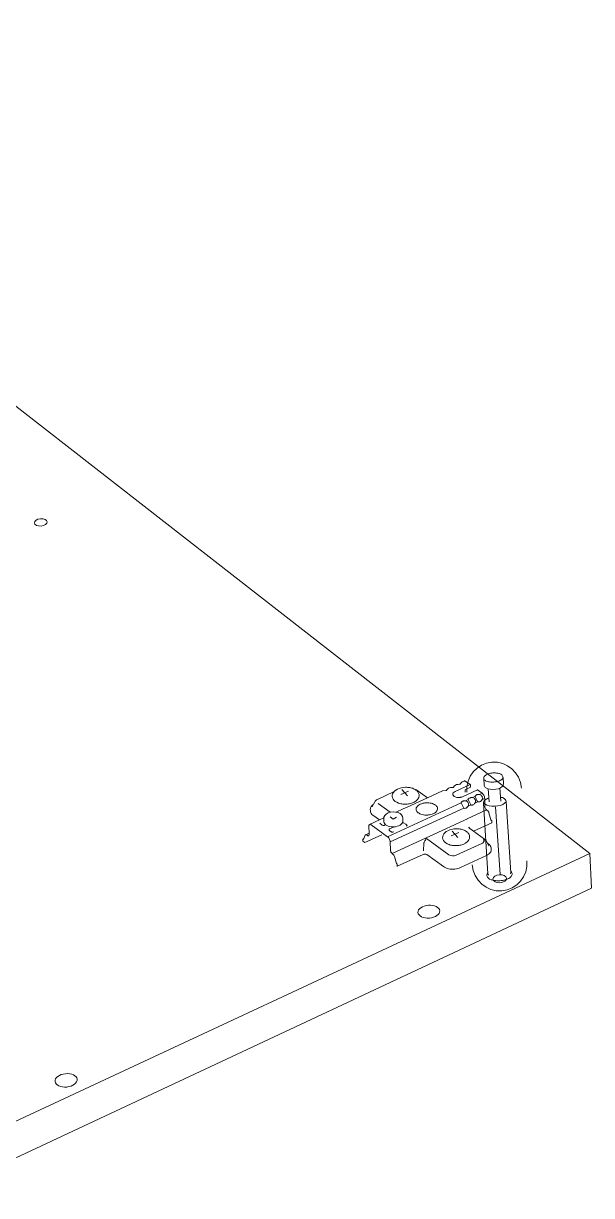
# Model space of a CAD drawing. Header units: metres. Extents: x -0.7 to 7.4, y 0 to 11.2.
# Drawn here: x 0.79729 to 0.81812, y 0.69358 to 0.73653 of the extents above; entities that cross this region are included whole.
import ezdxf

# ---------------------------------------------------------------- set-up
doc = ezdxf.new("R2010")
doc.units = ezdxf.units.M
doc.header["$MEASUREMENT"] = 0
doc.layers.add('PDF7_Geometry_Num_Penna__7', color=7, linetype='Continuous', lineweight=18)

msp = doc.modelspace()

# ---------------------------------------------------------------- linework, layer by layer
at = {"layer": 'PDF7_Geometry_Num_Penna__7', "color": 7, "linetype": 'Continuous', "lineweight": 18, "flags": 128}
for points in [[(0.8181181304348569, 0.7048376855591121), (0.8180567471015237, 0.7061172105591121), (0.7789873137681903, 0.7365280661146677), (0.7563530915459681, 0.7275922050035566)], [(0.7562255623793014, 0.7262541541702232), (0.7940468679348569, 0.693580581948001), (0.818117954045968, 0.7048377208368899)], [(0.8135019273793014, 0.7087561647257787), (0.813666321823746, 0.7086376313924454), (0.8131181051570792, 0.7083871591702232)], [(0.813666321823746, 0.7086376313924454), (0.8136758468237459, 0.7086302230591122), (0.8136811384904126, 0.7086203452813343), (0.8136839607126347, 0.7086069397257787), (0.8136839607126347, 0.7085423813924454)], [(0.8148702112681903, 0.7089038375035566), (0.8148656251570792, 0.7088759680591121), (0.8148539834904125, 0.7088548013924454), (0.8148359918237458, 0.7088346930591121), (0.814812002934857, 0.7088152902813344), (0.8147820168237458, 0.7087969458368899), (0.814746739045968, 0.7087803652813344), (0.8147068751570792, 0.7087662541702232), (0.8146638362681903, 0.708753906948001), (0.8146179751570791, 0.7087440291702232), (0.8145692918237458, 0.7087369736146677), (0.8145206084904124, 0.7087327402813343), (0.8144715723793015, 0.7087316819480011), (0.8144232418237458, 0.7087330930591121), (0.814377027934857, 0.7087373263924455), (0.8143332834904126, 0.7087454402813343), (0.8142934196015236, 0.7087549652813343), (0.8142570834904126, 0.7087676652813343), (0.8142267446015237, 0.708782481948001), (0.8142013446015236, 0.7087990625035565), (0.8141826473793013, 0.708817406948001), (0.8141699473793015, 0.7088368097257788), (0.8141646557126346, 0.7088572708368899)], [(0.8108580696015236, 0.7083720250035566), (0.8102869223793013, 0.7081106166702231)], [(0.8111179962681903, 0.7082783272257788), (0.8114044518237459, 0.7084010938924454)], [(0.8111576132126347, 0.7084579969480009), (0.8113643409904125, 0.7082212830591121)], [(0.8112931857126348, 0.7085398061146676), (0.8113305801570792, 0.7085398061146676), (0.8113707968237458, 0.708537689448001), (0.8114117190459681, 0.7085352200035565), (0.8114498190459681, 0.7085299283368899), (0.8114879190459681, 0.708521814448001), (0.8115224912681903, 0.7085115838924454), (0.8115581218237458, 0.7085017061146677), (0.8115912829348569, 0.7084883005591122), (0.8116216218237459, 0.7084752477813343), (0.8116523134904126, 0.7084572561146677), (0.8116798301570792, 0.7084389116702232), (0.8117048773793014, 0.7084212727813344), (0.8117274551570792, 0.7084004588924454), (0.8117454468237458, 0.7083775283368898), (0.8117630857126347, 0.7083510700035566), (0.811775432934857, 0.708326375559112), (0.8117856634904126, 0.708299564448001), (0.8117930718237458, 0.7082738116702232), (0.8117958940459681, 0.7082484116702232), (0.8117930718237458, 0.708220189448001), (0.811788132934857, 0.7081887922257788), (0.811778607934857, 0.7081605700035566), (0.8117655551570792, 0.7081327005591121), (0.8117454468237458, 0.7081037727813344), (0.8117225162681903, 0.7080776672257788), (0.8116974690459681, 0.7080515616702232), (0.8116724218237458, 0.7080339227813343), (0.811646669045968, 0.7080159311146677), (0.811616682934857, 0.7079975866702232)], [(0.8116743621015235, 0.7084622655591121), (0.8121015759904125, 0.7081549961146677), (0.8126529676570792, 0.7084079377813344)], [(0.8126674315459681, 0.7084135469480011), (0.8127916093237458, 0.7084181330591122)], [(0.8139285768237459, 0.7084438505591121), (0.8139391601570791, 0.7084438505591121), (0.8133909434904125, 0.7081912616702233)], [(0.8134813251570793, 0.7083585841702232), (0.8134792084904126, 0.7084496008368899)], [(0.8136838901570791, 0.7085423813924454), (0.8134792790459682, 0.7084496008368899)], [(0.8143262984904125, 0.7084817388924454), (0.8143569901570791, 0.70800160833689)], [(0.8147877318237459, 0.708028419448001), (0.8147570401570792, 0.7085092555591121)], [(0.8101223868237458, 0.7079168711146676), (0.810102984045968, 0.7079045238924455), (0.8100793479348569, 0.7078833572257788), (0.8100567701570792, 0.7078604266702232), (0.8100363090459681, 0.7078367905591122), (0.8100239618237459, 0.7078113905591121), (0.8100112618237458, 0.7077856377813344), (0.8100066757126347, 0.7077574155591121), (0.8100038534904125, 0.7077284877813343), (0.8100066757126347, 0.7076663988924454)], [(0.8101223515459681, 0.7079167652813343), (0.8100719043237459, 0.7078239847257788)], [(0.8102869223793013, 0.7081106519480009), (0.8102766918237458, 0.7081053602813343), (0.8102565834904125, 0.7080954825035566), (0.8102343584904125, 0.7080803130591121), (0.8102135446015236, 0.7080644380591121), (0.8101983751570793, 0.7080489158368899), (0.8101832057126348, 0.7080309241702233), (0.8101733279348569, 0.7080101102813343), (0.8101221751570792, 0.7079166241702233)], [(0.8107317751570792, 0.7076229013924454), (0.8102869223793013, 0.707945693059112)], [(0.810640687934857, 0.7067292447257788), (0.8133376740459681, 0.7079713752813342), (0.8133422601570792, 0.7079844280591121), (0.8133507268237458, 0.7079943058368898), (0.8133577823793015, 0.7080048891702232), (0.8133676601570791, 0.7080158252813343), (0.8133778907126347, 0.7080225280591121), (0.8133909434904125, 0.7080285252813343), (0.8134054073793013, 0.7080331113924454), (0.8134209296015237, 0.7080387558368899), (0.8134389212681904, 0.7080405197257789), (0.8134562073793015, 0.7080436947257788), (0.8134791379348569, 0.7080458113924455), (0.8134992462681904, 0.7080436947257788)], [(0.8107346679348569, 0.7065374041702231), (0.8134337707126348, 0.7077774180591121), (0.8134517623793015, 0.7077700097257787), (0.8134711651570791, 0.7077671875035566), (0.8134916262681903, 0.7077700097257787), (0.8135149096015237, 0.7077753013924454)], [(0.8116116734904125, 0.7079949761146677), (0.8115855679348569, 0.7079819233368899), (0.8115509957126347, 0.7079692233368898), (0.8115153651570791, 0.7079561705591122), (0.8114772651570792, 0.7079455872257787), (0.8114398707126347, 0.7079385316702232), (0.8114017707126348, 0.7079304177813343), (0.8113615540459681, 0.7079258316702232), (0.8113206318237459, 0.7079223038924455), (0.8112804151570793, 0.7079223038924455), (0.811242667934857, 0.7079223038924455), (0.8112013929348569, 0.7079258316702232), (0.8111636457126348, 0.7079304177813343), (0.8111262512681903, 0.7079385316702232), (0.8110909734904125, 0.7079455872257787), (0.8110549901570793, 0.7079561705591122), (0.8110405262681903, 0.7079618150035565)], [(0.8112142693237459, 0.7077467263924455), (0.811358555434857, 0.7078137541702233)], [(0.8113584496015237, 0.7078139305591121), (0.8121013996015236, 0.7081550666702232)], [(0.8123166998793014, 0.7075736183368899), (0.8122708387681903, 0.7075556266702232), (0.8122228609904125, 0.7075425738924455), (0.8121695915459681, 0.7075295211146677), (0.8121417221015236, 0.707527404448001), (0.812114205434857, 0.707524229448001), (0.8120584665459681, 0.7075221127813344), (0.8120055498793014, 0.707524229448001), (0.8119522804348569, 0.7075295211146677), (0.8119043026570791, 0.7075397516702232), (0.8118616165459681, 0.7075535100035565), (0.8118235165459681, 0.707568679448001), (0.8117907082126348, 0.7075870238924454), (0.8117607221015236, 0.7076046627813343), (0.8117374387681903, 0.7076251238924454), (0.8117145082126347, 0.7076484072257788), (0.8116996915459681, 0.7076713377813344), (0.8116894609904125, 0.7076977961146677), (0.8116820526570792, 0.7077263711146676), (0.8116848748793014, 0.7077574155591121), (0.8116922832126346, 0.7077874016702231), (0.8117074526570791, 0.707816329448001), (0.811717330434857, 0.7078318516702232), (0.8117303832126347, 0.7078473738924455), (0.8117451998793014, 0.7078600738924454), (0.8117607221015236, 0.7078734794480009), (0.8117956471015236, 0.7078992322257788), (0.8118365693237458, 0.7079200461146676)], [(0.8118366398793013, 0.7079200461146676), (0.811881795434857, 0.7079380377813344), (0.8119294204348569, 0.7079528544480009), (0.8119830426570792, 0.7079637905591121), (0.8120080898793014, 0.7079662600035566), (0.8120384287681902, 0.7079687294480009), (0.812091345434857, 0.7079715516702233), (0.8121474371015236, 0.7079687294480009), (0.8121975315459681, 0.7079637905591121), (0.8122479787681902, 0.7079528544480009), (0.8122881954348569, 0.7079405072257787), (0.8123262954348569, 0.7079246322257787), (0.8123598093237459, 0.7079094627813343), (0.8123894426570791, 0.7078882961146676), (0.8124144898793014, 0.7078685405591121), (0.8124353037681903, 0.7078452572257787), (0.8124504732126346, 0.7078219738924455), (0.8124631732126347, 0.7077955155591121), (0.8124688176570791, 0.7077672933368899), (0.8124688176570791, 0.7077362488924455), (0.8124607037681902, 0.7077055572257788), (0.8124455343237459, 0.707676629448001), (0.8124353037681903, 0.7076611072257788), (0.8124201343237458, 0.7076459377813343), (0.8124074343237458, 0.7076335905591121), (0.8123922648793014, 0.7076201850035566), (0.8123573398793015, 0.707594079448001), (0.812316770434857, 0.7075736183368899)], [(0.8132816882126347, 0.7081679077813343), (0.8132968576570792, 0.7081700244480009), (0.8133169659904125, 0.708173199448001), (0.8133377798793014, 0.7081781383368899), (0.8133600048793014, 0.7081830772257788), (0.8133801132126347, 0.7081933077813344)], [(0.8133800426570793, 0.7081934136146677), (0.8133909787681903, 0.708191296948001)], [(0.8135149096015237, 0.7077751602813344), (0.8135346651570793, 0.7077875075035566), (0.8135575957126348, 0.7078058519480009), (0.813574529045968, 0.7078270186146676), (0.813595342934857, 0.7078520658368899)], [(0.8140253084904124, 0.7080101102813343), (0.8140454168237459, 0.7080224575035565), (0.8140655251570792, 0.7080404491702232), (0.8140856334904124, 0.7080619686146676), (0.8141029196015236, 0.7080873686146677)], [(0.8143474651570791, 0.7081444833368898), (0.8143012512681903, 0.7081271972257788), (0.8142642096015237, 0.708109205559112), (0.8142321068237458, 0.7080898027813344), (0.8142045901570791, 0.7080679305591121), (0.8141823651570791, 0.7080446472257788), (0.8141661373793013, 0.7080199527813343), (0.8141583762681902, 0.7079970222257788), (0.8141552012681903, 0.7079719750035566), (0.8141555540459681, 0.707961744448001)], [(0.8142072007126349, 0.7078368258368899), (0.8141990868237458, 0.7081313952813343)], [(0.8142673140459682, 0.7077103902813343), (0.8142528501570793, 0.7077230902813344), (0.814237327934857, 0.707744256948001), (0.8142242751570792, 0.7077643652813344), (0.814215102934857, 0.7077908236146677), (0.8142098112681904, 0.7078137541702233), (0.8142073418237459, 0.7078366847257788)], [(0.8145930690459682, 0.7078216563924454), (0.8147698107126348, 0.7053430397257788)], [(0.8100971984904125, 0.7075193611146677), (0.8100647429348569, 0.7075454666702232), (0.8100418123793014, 0.7075736888924454), (0.8100217040459681, 0.7076047333368899), (0.8100111207126347, 0.7076354250035566), (0.8100068873793014, 0.7076664694480009)], [(0.8100970926570792, 0.7075195375035566), (0.8103376871015237, 0.7073435013924454), (0.8105013759904125, 0.7074214652813343)], [(0.810501305434857, 0.7072789077813343), (0.8104991887681903, 0.707382624448001)], [(0.8107285296015236, 0.7074518394480009), (0.8108442407126347, 0.7073745811146677), (0.8109599518237458, 0.7074461950035565)], [(0.8135674382126348, 0.7073862227813343), (0.8108051882126348, 0.7061141061146677), (0.8107900187681903, 0.7061268061146677), (0.8107744965459681, 0.7061447977813343), (0.8107617965459681, 0.7061680811146677), (0.8107519187681903, 0.7061941866702233), (0.8107448632126347, 0.7062174700035566), (0.8107420409904126, 0.7062407533368898)], [(0.810956600434857, 0.7076282283368899), (0.8112141282126347, 0.7077467616702232)], [(0.8111998054348569, 0.7073021558368899), (0.8111941609904125, 0.7074055197257788)], [(0.8135574546015236, 0.7073825891702232), (0.8142672434904126, 0.7077103197257788)], [(0.8142953951570793, 0.7076897175035566), (0.814267172934857, 0.7077105313924454)], [(0.8143536387681903, 0.7076020522257788), (0.8143462304348569, 0.7076228661146676), (0.8143363526570793, 0.7076433272257788), (0.8143232998793014, 0.7076609661146677), (0.8143105998793014, 0.7076764883368899), (0.8142954304348571, 0.7076898938924454)], [(0.8144245823793015, 0.70734882833689), (0.8143536740459681, 0.7076021227813343)], [(0.8144390462681903, 0.707338491948001), (0.8144245823793015, 0.7073487225035566)], [(0.8098372012681903, 0.7068012819480011), (0.8099585568237458, 0.706858431948001), (0.8099507957126347, 0.7071081986146677)], [(0.8099507957126347, 0.7071083750035565), (0.8099529123793013, 0.7071348333368899), (0.8099585568237458, 0.7071549416702232), (0.8099684346015237, 0.7071704638924454), (0.8099807818237459, 0.7071810472257788)], [(0.8103375812681903, 0.7073433250035566), (0.8099809229348569, 0.7071810472257788), (0.8099939757126348, 0.7071831638924454), (0.8100066757126347, 0.7071831638924454), (0.8100218451570791, 0.7071785777813343), (0.810036309045968, 0.707167994448001)], [(0.8107347032126347, 0.7065373336146676), (0.8107318809904126, 0.7065662613924455), (0.8107237671015236, 0.7065966002813343), (0.8107110671015236, 0.7066308197257788), (0.8106987198793014, 0.7066615113924455), (0.8106814337681904, 0.7066876169480011), (0.8106609726570793, 0.7067112530591122), (0.8106405115459681, 0.7067288919480009), (0.8100362032126348, 0.7071681002813344)], [(0.8103581834904126, 0.7072239450035566), (0.8104432029348569, 0.7071555061146676)], [(0.8108806121015236, 0.707093381948001), (0.8107066926570792, 0.7070136541702232)], [(0.8107200982126347, 0.7069452152813344), (0.8107694871015236, 0.7069085263924454)], [(0.8113016171015236, 0.7071829169480011), (0.8112211837681903, 0.7072375975035566), (0.8111841421015237, 0.7072428891702233)], [(0.8130088146015236, 0.7069369602813343), (0.8132155423793014, 0.7067005991702232)], [(0.8131443871015236, 0.7070188047257787), (0.8131817815459681, 0.7070188047257787), (0.8132219982126346, 0.7070170408368899), (0.813262920434857, 0.7070138658368899), (0.8133010204348569, 0.7070085741702232), (0.813339120434857, 0.7070008130591121), (0.8133736926570793, 0.7069905825035566), (0.8134093232126347, 0.7069807047257788), (0.8134424843237458, 0.7069672991702232), (0.8134728232126347, 0.7069538936146676), (0.8135035148793015, 0.7069362547257788), (0.8135306787681903, 0.7069179102813343), (0.8135560787681904, 0.7069002713924455), (0.8135786565459682, 0.7068794575035565), (0.8135966482126347, 0.706856526948001), (0.8136142871015236, 0.7068300686146677), (0.8136266343237458, 0.7068050213924454), (0.8136368648793014, 0.7067789158368899), (0.8136442732126348, 0.7067528102813344), (0.813647095434857, 0.7067270575035565), (0.8136442732126348, 0.7066991880591121), (0.8136393343237459, 0.7066674380591121), (0.813629809323746, 0.7066395686146676), (0.8136167565459681, 0.7066113463924454), (0.8135966482126347, 0.7065824186146676), (0.8135737176570792, 0.7065566658368899), (0.813548670434857, 0.7065305602813344), (0.8135236232126347, 0.7065129213924455), (0.8134978704348569, 0.7064949297257788), (0.813467884323746, 0.7064762325035566)], [(0.8136053618237459, 0.7070672058368899), (0.8137898646015236, 0.7069331502813343)], [(0.813645649045968, 0.7070387719480009), (0.813615662934857, 0.7070772247257788)], [(0.8137898646015236, 0.7069333266702232), (0.8144569673793015, 0.7072427127813343), (0.8144569673793015, 0.7073051544480009)], [(0.8137900057126347, 0.7069331855591121), (0.814194289045968, 0.7066414383368899)], [(0.8144569673793015, 0.7073052602813343), (0.8144548507126347, 0.7073179602813343), (0.8144474423793013, 0.7073285436146677), (0.8144389757126348, 0.7073384213924454)], [(0.8097309798793014, 0.7065661202813343), (0.8097281576570792, 0.7066306786146677)], [(0.8097282282126348, 0.7066307138924455), (0.8097331671015237, 0.7066434138924454)], [(0.8104236237681902, 0.7068038219480011), (0.8097992071015236, 0.7065173663924454), (0.8097311209904126, 0.7065660497257787)], [(0.8097713376570792, 0.7066589713924455), (0.8097332376570792, 0.7066434491702231), (0.809743115434857, 0.7066413325035565)], [(0.8097432212681903, 0.7066412972257787), (0.8097583907126348, 0.7066307138924455), (0.8097714434904125, 0.7066592888924454)], [(0.8097662929348569, 0.7066512102813344), (0.8097433623793013, 0.7066413325035565)], [(0.8097713023793014, 0.7066591125035565), (0.8098217496015236, 0.7067829375035566)], [(0.8098370954348569, 0.7068014230591121), (0.8098265121015236, 0.7067936619480011), (0.8098215732126348, 0.7067830786146676)], [(0.8098753365459681, 0.7067936619480011), (0.8098598143237459, 0.7068014230591121), (0.809846761545968, 0.7068038925035566)], [(0.8098753012681903, 0.7067937325035566), (0.8099024651570792, 0.70677256583689), (0.8099179873793014, 0.7067648047257787), (0.8099306873793014, 0.7067626880591121), (0.8099437401570792, 0.7067648047257787), (0.8099529123793013, 0.7067753880591121), (0.8099585568237458, 0.7067937325035566), (0.8099585568237458, 0.706812076948001), (0.8099585568237458, 0.7068582908368899)], [(0.810741970434857, 0.7062407180591121), (0.8107345621015236, 0.7065374041702231)], [(0.8120612887681903, 0.7066589713924455), (0.812041180434857, 0.7066332186146677), (0.8120231887681902, 0.7066074658368898), (0.8120083721015235, 0.7065817130591121), (0.8119953193237458, 0.7065584297257788), (0.8119829721015236, 0.7065302075035566), (0.8119780332126347, 0.7065175075035566), (0.8119723887681903, 0.7065044547257788), (0.8119579248793014, 0.7062095325035566)], [(0.8129691976570792, 0.7067573258368899), (0.8132556532126347, 0.7068800925035565)], [(0.8141941126570792, 0.7066413677813344), (0.814207165434857, 0.7066307844480011), (0.8142195126570791, 0.7066202011146677), (0.814229390434857, 0.7066075011146676), (0.8142399737681904, 0.7065948011146677), (0.8142494987681903, 0.7065817483368899)], [(0.8142495693237459, 0.7065816072257788), (0.814303191545968, 0.7064958822257787)], [(0.8143331423793013, 0.7064728811146677), (0.8143031562681904, 0.7064958116702231), (0.8143613646015236, 0.706400914448001)], [(0.7942432240459681, 0.6950267591702233), (0.8180567823793015, 0.7061170341702232)], [(0.8108051176570792, 0.7061141413924454), (0.8108329871015236, 0.7060933275035566), (0.8108481565459681, 0.7060802747257788), (0.8108608565459681, 0.7060651052813344), (0.8108710871015237, 0.7060471136146677), (0.8108806121015236, 0.706025946948001), (0.8108883732126347, 0.7060030163924454), (0.8109617509904126, 0.705749721948001)], [(0.8120813971015237, 0.7060727605591121), (0.8120641109904125, 0.7060833438924454), (0.812041180434857, 0.7060907522257788), (0.8120154276570791, 0.7060932216702231), (0.8119903804348569, 0.7060932216702231), (0.8119649804348569, 0.7060882827813343), (0.8119420498793014, 0.7060801688924455), (0.8109944887681902, 0.7056437827813343)], [(0.8133149198793014, 0.7055999325035566), (0.813266589323746, 0.7055791186146677), (0.8132133198793015, 0.7055635963924455), (0.8131607559904125, 0.7055512491702233), (0.8131021948793014, 0.705543488059112), (0.8130439865459681, 0.7055406658368899), (0.8129861309904125, 0.7055406658368899), (0.8129282754348569, 0.7055456047257788), (0.8128725365459681, 0.7055558352813344), (0.8128196198793013, 0.7055688880591121), (0.8127712893237459, 0.7055865269480011), (0.8127261337681903, 0.7056076936146677), (0.8126880337681902, 0.7056334463924454), (0.8120812559904125, 0.7060726547257787)], [(0.8134628748793014, 0.7064737630591121), (0.8134367693237459, 0.7064607102813343), (0.8134021971015236, 0.7064483630591121), (0.8133665665459682, 0.7064349575035566), (0.8133284665459681, 0.7064243741702232), (0.8132910721015236, 0.7064176713924455), (0.8132529721015236, 0.7064092047257788), (0.813212755434857, 0.7064046186146677), (0.8131718332126349, 0.7064010908368898), (0.8131316165459681, 0.7064010908368898), (0.8130938693237458, 0.7064010908368898), (0.8130525943237459, 0.7064046186146677), (0.8130144943237458, 0.7064092047257788), (0.8129774526570792, 0.7064176713924455), (0.8129418221015237, 0.7064243741702232), (0.812906191545968, 0.7064349575035566), (0.8128917276570791, 0.7064409547257787)], [(0.8144345659904125, 0.7062457275035566), (0.8144317437681902, 0.7062125663924455), (0.8144190437681903, 0.7061786997257788), (0.8144014048793013, 0.7061480080591122), (0.8143756521015236, 0.7061166108368899), (0.8143435493237458, 0.7060852136146677), (0.8143054493237458, 0.7060601663924454), (0.8142599409904125, 0.7060368830591122), (0.8133148493237458, 0.7055997913924454)], [(0.8144317084904126, 0.7063102858368899), (0.8144317084904126, 0.7063310997257788), (0.8144267696015236, 0.7063543830591121), (0.814416539045968, 0.7063748441702232), (0.8144066612681904, 0.7063956580591121), (0.8143936084904125, 0.7064161191702233), (0.8143759696015236, 0.706436933059112), (0.8143558612681903, 0.7064552775035565), (0.8143332834904126, 0.7064729163924455), (0.814318466823746, 0.7064729163924455)], [(0.8144318143237458, 0.7063101447257788), (0.814434636545968, 0.7062455863924455)], [(0.8109944887681904, 0.7057060480591121), (0.8109923721015236, 0.7057191008368898), (0.8109846109904125, 0.7057318008368899), (0.8109768498793014, 0.7057392091702233), (0.8109616804348571, 0.7057497925035565)], [(0.8109944887681904, 0.705643676948001), (0.8109944887681904, 0.7057061186146677)]]:
    msp.add_lwpolyline(points, dxfattribs=at)
for points in [[(0.8148854512681903, 0.7086658888924455), (0.8148702818237459, 0.7089029555591122, 0.3147869207709127), (0.8147386957126348, 0.7090394805591121), (0.8147196457126347, 0.7090458305591121), (0.8146787234904125, 0.7090560611146677), (0.8146360373793015, 0.7090627638924455), (0.8145915873793014, 0.709066644448001), (0.814546079045968, 0.7090677027813344), (0.8145002179348569, 0.7090655861146676), (0.8144547096015237, 0.7090610000035565), (0.8144102596015237, 0.7090535916702233), (0.8143675734904124, 0.7090437138924454), (0.8143270040459681, 0.7090310138924454), (0.8142889040459681, 0.7090161972257788), (0.8142543318237458, 0.7089978527813343), (0.8142243457126347, 0.7089763333368899), (0.8142007096015236, 0.7089544611146676), (0.8141834234904125, 0.7089315305591122), (0.8141717818237457, 0.7089075416702232), (0.814165079045968, 0.7088832000035565), (0.8141643734904126, 0.7088599166702232), (0.814179542934857, 0.7086217916702232)], [(0.813163084323746, 0.7086403830591121, -0.007244276821169702), (0.813294670434857, 0.7086506136146677), (0.8133348871015236, 0.708702471948001), (0.8133729871015236, 0.7087388080591122), (0.8134431898793014, 0.708769146948001), (0.8134562426570793, 0.7087744386146677), (0.8134714121015236, 0.7087726747257788), (0.8134865815459681, 0.7087670302813344), (0.8135021037681902, 0.7087560941702232)], [(0.8140097862681903, 0.7082788916702233), (0.8139875612681904, 0.7082788916702233), (0.8139663946015238, 0.7082788916702233), (0.8139466390459682, 0.7082760694480009), (0.8139286473793015, 0.7082739527813343), (0.8139138307126348, 0.7082683083368898), (0.8139011307126347, 0.7082633694480011), (0.8138884307126347, 0.7082559611146677), (0.8138782001570792, 0.7082474944480011), (0.8138683223793014, 0.7082397333368899), (0.8138580918237458, 0.7082298555591121), (0.8138531529348569, 0.7082164500035566), (0.8138482140459682, 0.7082037500035565), (0.8137545162681904, 0.708162086948001), (0.8137319384904125, 0.708162086948001), (0.8137118301570792, 0.708162086948001), (0.8136917218237459, 0.7081599702813344), (0.8136758468237459, 0.7081550313924454), (0.8136606773793014, 0.7081522091702233), (0.813645507934857, 0.7081465647257789), (0.8136335134904125, 0.7081391563924454), (0.813623282934857, 0.7081313952813343), (0.8136126996015237, 0.7081211647257788), (0.8136031746015235, 0.7081137563924454), (0.8135975301570791, 0.7081007036146677), (0.8135925912681903, 0.7080872980591121), (0.8134991051570791, 0.7080435536146676, -0.4696992590962478), (0.8135952723793014, 0.7078521363924455), (0.813686641823746, 0.7078965863924455), (0.8137067501570792, 0.7078863558368899), (0.8137268584904125, 0.7078831808368898), (0.8137469668237459, 0.7078863558368899), (0.8137698621015236, 0.7078936583368899), (0.8137899704348569, 0.7079070638924455), (0.8138129009904125, 0.7079222333368899), (0.8138308926570792, 0.7079455166702232), (0.8138481787681904, 0.7079712694480009)], [(0.8141056359904125, 0.7083227772257787), (0.8141264498793014, 0.7083040800035565), (0.8141469109904124, 0.7082811494480009), (0.8141638443237458, 0.7082561022257787), (0.8141768971015235, 0.7082247050035565), (0.8141895971015236, 0.7081933077813344), (0.8141970054348571, 0.7081622633368899), (0.8141991221015236, 0.7081315716702232), (0.814103166545968, 0.708087474448001, 0.4684815729509101), (0.8140097862681903, 0.7082788563924455), (0.814105741823746, 0.7083226008368898), (0.8139392307126347, 0.7084439563924454)], [(0.8137547279348573, 0.7081622280591131, -0.4684179976459538), (0.8138482846015236, 0.7079712341702232), (0.813941417934857, 0.708012861948001), (0.8139622318237458, 0.7080051008368898), (0.8139823401570792, 0.7080022786146677), (0.8140024484904126, 0.7080022786146677), (0.8140253790459681, 0.7080100397257788)], [(0.8141555540459681, 0.7079631555591122), (0.8143185373793014, 0.7053684750035565, 0.04765238889102263), (0.8143220651570792, 0.7053526000035566, 0.3611508105372592), (0.8143471123793009, 0.705331080559122)], [(0.8151560318237457, 0.705421744448001), (0.814992342934857, 0.7080199527813343, 0.3172713669207444), (0.8147782068237459, 0.7081716472257785)], [(0.8141491334904126, 0.7066308197257788), (0.814161127934857, 0.7066181197257788), (0.8141688890459682, 0.7066022447257788), (0.8141738279348569, 0.706589191948001), (0.8141738279348569, 0.7065768447257788), (0.8141738279348569, 0.7065602641702232), (0.8141688890459682, 0.706547916948001), (0.814161127934857, 0.7065355697257788), (0.814151602934857, 0.7065196947257788), (0.8141360807126348, 0.7065091113924454), (0.814118089045968, 0.7064957058368899), (0.8140979807126348, 0.7064858280591121), (0.8131525009904126, 0.7060471136146675, -0.2276662320922068), (0.8128798037681904, 0.7060619302813343), (0.8120613593237458, 0.7066591830591121)], [(0.8143164207126348, 0.70541080833689, 0.2361629468675743), (0.8142800846015237, 0.7053194388924455), (0.814281777934857, 0.7052977430591122)], [(0.8144338957126348, 0.7051543388924454), (0.8144547096015237, 0.7051469305591122), (0.8144988068237458, 0.7051356416702232), (0.8145450207126347, 0.7051268222257788), (0.8145947623793014, 0.7051208250035566), (0.8146459151570792, 0.7051172972257788), (0.8146977734904126, 0.7051165916702232), (0.8147513957126348, 0.7051180027813343), (0.8148039596015237, 0.7051225888924454), (0.8148561707126347, 0.705129644448001), (0.8149062651570791, 0.7051391694480009), (0.8149553012681904, 0.7051511638924454), (0.8150001040459681, 0.7051652750035565), (0.8150427901570791, 0.7051818555591121), (0.8150808901570792, 0.7052002000035565), (0.8151151096015236, 0.7052206611146676), (0.8151443901570793, 0.7052428861146677), (0.8151687318237458, 0.7052665222257788), (0.8151867234904125, 0.7052922750035565), (0.8151976596015236, 0.7053187333368899), (0.8152025984904125, 0.7053448388924454), (0.8152025984904125, 0.7053561277813343), (0.8152008346015237, 0.7053776472257788, 0.21199215262422), (0.8151539151570784, 0.7054637250035555)]]:
    msp.add_lwpolyline(points, format="xyb", dxfattribs=at)
at = {"layer": 'PDF7_Geometry_Num_Penna__7', "color": 7, "linetype": 'Continuous', "lineweight": 18}
for centre, radius, start, end in [((0.8141709660594889, 0.7082627357478174), 0.0008826042365599474, 199.2708738473189, 213.358102434391), ((0.8150638726623668, 0.7086947506808432), 0.001591749863671388, 202.4344173352865, 210.1010714430614), ((0.8149680956236982, 0.7086320854196972), 0.001199002075419231, 200.9309916963566, 211.0923915273536)]:
    msp.add_arc(centre, radius, start, end, dxfattribs=at)
for centre, major_axis, ratio in [((0.7979220622485306, 0.718247428702161), (0.0002366203633112907, 2.106727857942304e-05), 0.5684549706581951), ((0.8147496507212082, 0.7051898076742293), (0.0002480396596241663, 1.516474824869718e-05), 0.5925464939412235), ((0.8121518566274499, 0.7039833891666537), (0.0003987534576965768, 2.938742602243139e-05), 0.5887130914745288), ((0.798850323832751, 0.6978019980830811), (0.0004056129406562193, 4.035896847820464e-05), 0.6024289298901175)]:
    msp.add_ellipse(centre, major_axis=major_axis, ratio=ratio, dxfattribs=at)
for centre, major_axis, ratio, start_param, end_param in [((0.8145368270403589, 0.7086283406225713), (0.0003499121670409444, 2.493548302884285e-05), 0.4803073515531965, 3.976364133574208, 6.352330406444318), ((0.8112862665117628, 0.7082321879151325), (0.0004818361944608496, 1.918091729635751e-05), 0.6372108450567988, 1.531006387597237, 4.152273477019664), ((0.8132485717104633, 0.7082864457283853), (-0.0002172064882737246, 2.42475891587583e-08), 0.5793225470832174, 5.356208838353069, 8.568231589964203), ((0.8145715257086792, 0.7080183658491142), (0.0004105644550951304, 2.566345243659729e-05), 0.4235298782854681, 3.077451919332721, 6.285732075021732), ((0.8108463709891435, 0.7074046330782009), (0.000347695682994309, 1.551177575598306e-05), 0.6695398239452727, 6.220451241400864, 9.452861628325431), ((0.8108504518442661, 0.7072962776164771), (0.0003492900088455375, 1.447162879897324e-05), 0.5886412674183333, 3.155693286609097, 6.2416093889468), ((0.8131400508936045, 0.7067109085002263), (0.0004844952500873134, 1.864157166753255e-05), 0.6344339672586233, 1.537297334765158, 4.150347194002028)]:
    msp.add_ellipse(centre, major_axis=major_axis, ratio=ratio, start_param=start_param, end_param=end_param, dxfattribs=at)
for points in [[(0.8144649048793015, 0.7094637311146677), (0.8150187659904123, 0.7095057116702234), (0.8155024243237458, 0.7090795561146677), (0.8155458159904128, 0.70851087833689)], [(0.8135402743237459, 0.7083570672257787), (0.8134965298793013, 0.7089253922257788), (0.8139103382126347, 0.7094210450035566), (0.8144649048793012, 0.7094637311146679)], [(0.8130392593237458, 0.7085320802813343), (0.8130392593237458, 0.7085320802813343), (0.8131154593237458, 0.7086350913924454), (0.8131630843237458, 0.7086403830591118)], [(0.8127916093237458, 0.7084181330591122), (0.8127916093237458, 0.7084181330591122), (0.8128547565459682, 0.7085162052813343), (0.8129076732126346, 0.7085239663924456)], [(0.8129076732126347, 0.7085239663924454), (0.8129609426570792, 0.7085320802813343), (0.8130392593237453, 0.708532080281334), (0.8130392593237455, 0.708532080281334)], [(0.8141802484904125, 0.7086214388924454), (0.8141911846015237, 0.7085540583368899), (0.814235281823746, 0.7085085500035564), (0.81431077626819, 0.7084870305591119)], [(0.8104432029348569, 0.7071555061146676), (0.8104432029348569, 0.7071555061146676), (0.8104982362681903, 0.7071124672257788), (0.8105645584904128, 0.7071706755591121)], [(0.8107066926570792, 0.7070136541702232), (0.8107066926570792, 0.7070136541702232), (0.8106622426570791, 0.7069861375035564), (0.8107200982126345, 0.7069452152813341)], [(0.8113376004348569, 0.7071187113924454), (0.8113376004348569, 0.7071187113924454), (0.8113958087681903, 0.7071416419480009), (0.8113016171015236, 0.707182916948001)], [(0.8107694871015236, 0.7069085263924454), (0.8107694871015236, 0.7069085263924454), (0.8108142898793014, 0.7068810097257788), (0.8108679121015239, 0.7069085263924453)], [(0.814826149323746, 0.704743564448001), (0.814271935434857, 0.7047015838924453), (0.8137879243237459, 0.7051280922257787), (0.8137445326570796, 0.7056964172257788)], [(0.8157500743237459, 0.7058502283368899), (0.815794171545968, 0.705281550559112), (0.8153800104348571, 0.7047866033368899), (0.8148261493237462, 0.7047435644480013)], [(0.8142829068237458, 0.705294744448001), (0.8143012512681903, 0.7052224250035565), (0.8143488762681903, 0.7051829138924454), (0.8144338957126349, 0.7051543388924453)], [(0.815133454045968, 0.7053808222257788), (0.8151443901570794, 0.7053815277813344), (0.8151535623793016, 0.7053896416702233), (0.8151553262681903, 0.7054016361146674)], [(0.8151556790459681, 0.7054055166702232), (0.8151606680771466, 0.7054055166702232), (0.8151503434530014, 0.7054217444480011), (0.815156031823746, 0.7054217444480011)]]:
    msp.add_open_spline(points, degree=3, dxfattribs=at)

doc.saveas('drawing.dxf')
